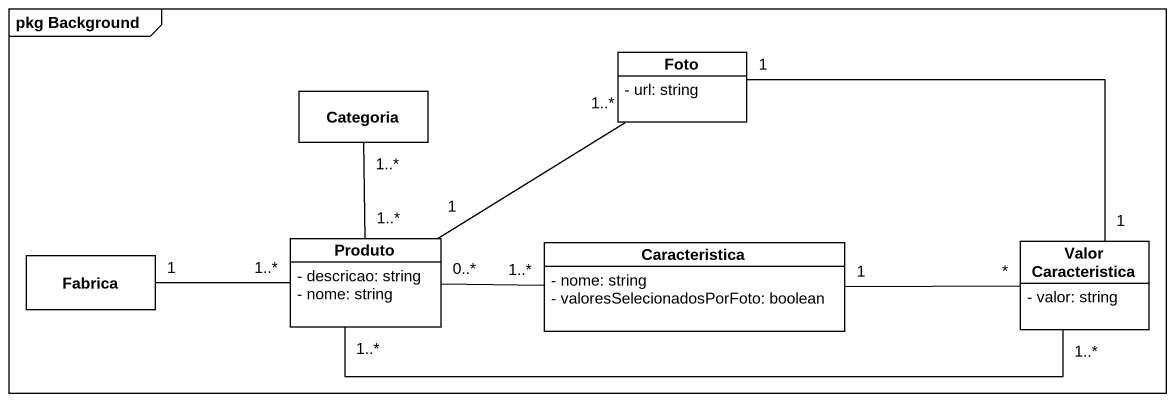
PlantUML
@startuml
mainframe pkg Background
hide circle
hide empty members
skinparam classAttributeIconSize 0
class Categoria
class Foto {
  - url: string
}
class Fabrica
class Produto {
  - descricao: string
  - nome: string
}
class Caracteristica {
  - nome: string
  - valoresSelecionadosPorFoto: boolean
}
class "Valor Caracteristica" as Valor_Caracteristica {
  - valor: string
}
Foto "1" -right- "1" Valor_Caracteristica
Produto "1..*" -up- "1..*" Categoria
Produto "1" -up- "1..*" Foto
Produto "1..*" -left- "1" Fabrica
Produto "0..*" -right- "1..*" Caracteristica
Produto "1..*" -right- "1..*" Valor_Caracteristica
Caracteristica "1" -right- "*" Valor_Caracteristica
@enduml
